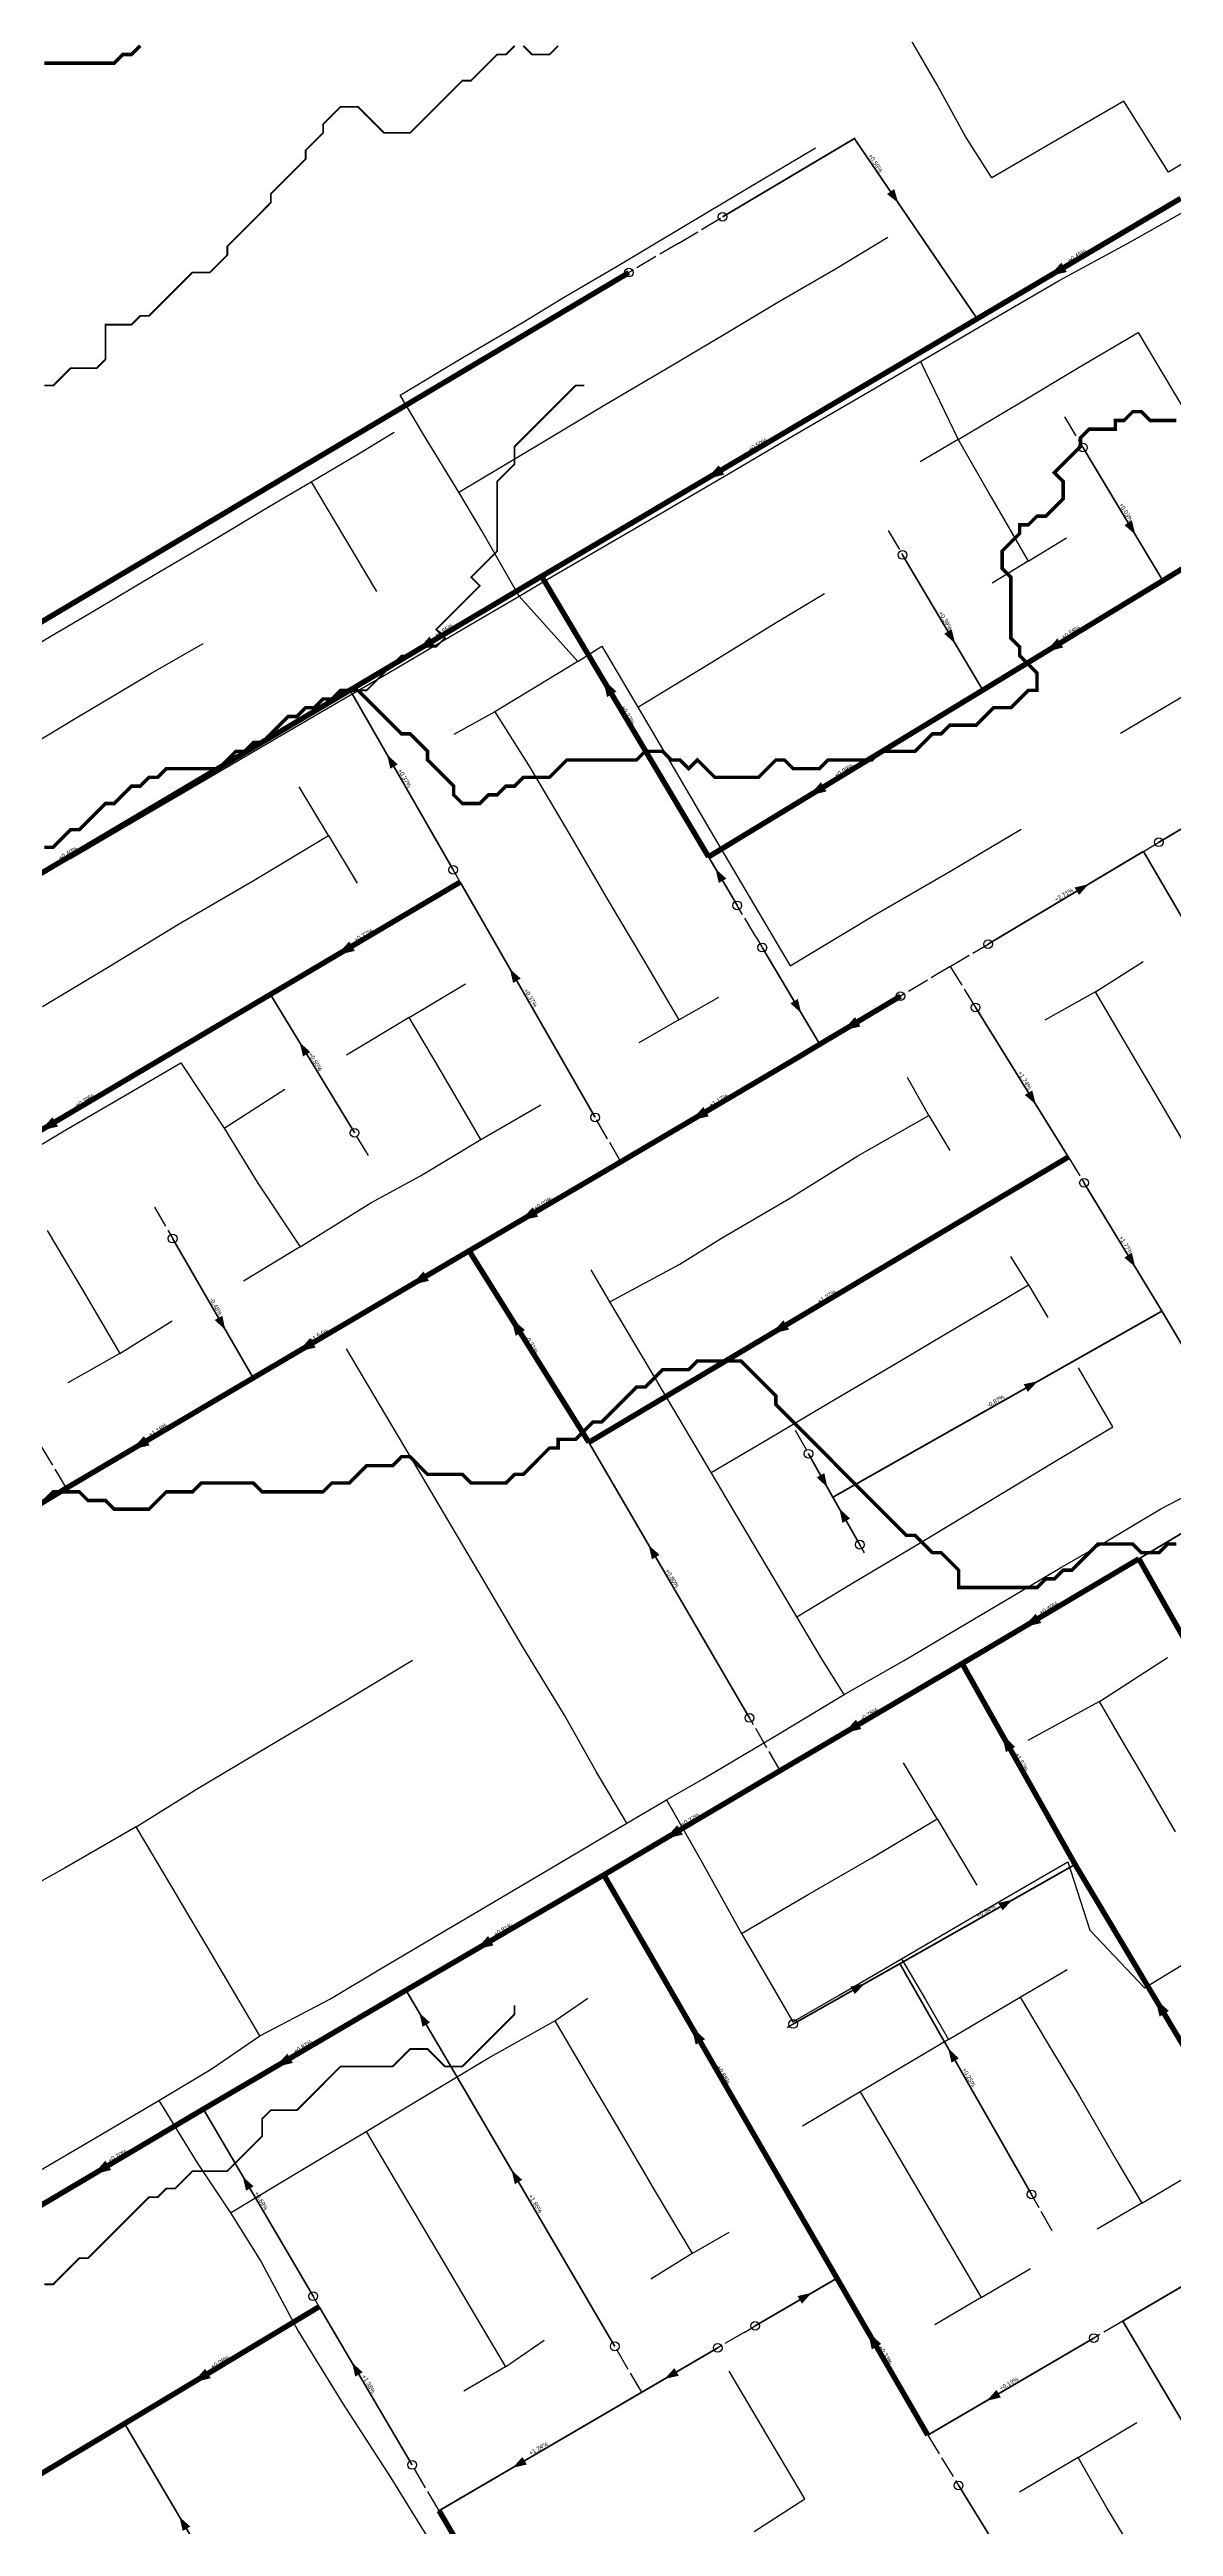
# Model space of a CAD drawing. Header units: metres. Extents: x 442821 to 452274, y 2561971 to 2571293.
# Drawn here: x 445542 to 446058, y 2566013 to 2567151 of the extents above; entities that cross this region are included whole.
import ezdxf
from ezdxf.enums import TextEntityAlignment as Align

# ---------------------------------------------------------------- set-up
doc = ezdxf.new("R2010")
doc.units = ezdxf.units.M
doc.header["$LTSCALE"] = 8
doc.linetypes.add('DASHDOT', pattern=[3.556, 2.54, -0.508, 0, -0.508])
doc.linetypes.add('DASHED', pattern=[1.524, 1.27, -0.254])
for name, color, linetype in [('A_ARROWS', 7, 'Continuous'), ('A_BRANCH', 7, 'Continuous'), ('A_BUILT_2006', 252, 'Continuous'), ('A_GRADIENT', 8, 'Continuous'), ('A_HEAD_GAP', 8, 'Continuous'), ('A_HEADS', 8, 'Continuous'), ('A_LATERAL', 7, 'Continuous'), ('A_STREAMS', 5, 'Continuous'), ('A_SUBMAIN', 7, 'Continuous')]:
    doc.layers.add(name, color=color, linetype=linetype)

msp = doc.modelspace()

# ---------------------------------------------------------------- linework, layer by layer
at = {"layer": 'A_ARROWS', "color": 1}
for points in [[(445931.6, 2567080.2), (445926.4, 2567084.3), (445929.7, 2567086.6)], [(446000.9, 2567046.6), (446006.5, 2567052.8), (446009, 2567048.5)], [(445843.4, 2566953.4), (445849.1, 2566959.7), (445851.6, 2566955.4)], [(446040.5, 2566927.8), (446035.5, 2566932.2), (446038.9, 2566934.3)], [(445710.6, 2566874.7), (445716.2, 2566881), (445718.8, 2566876.7)], [(445957.7, 2566877.8), (445952.7, 2566882.3), (445956.1, 2566884.4)], [(445999.2, 2566873.9), (446004.7, 2566880.2), (446007.3, 2566876)], [(445795.8, 2566861.4), (445802.1, 2566855.8), (445797.8, 2566853.2)], [(445696.7, 2566826.8), (445701.6, 2566822.3), (445698.2, 2566820.3)], [(445890.5, 2566807.8), (445896, 2566814.1), (445898.6, 2566809.9)], [(445847.6, 2566774.3), (445852.6, 2566769.8), (445849.1, 2566767.8)], [(446019.1, 2566767.3), (446014.6, 2566762.3), (446012.6, 2566765.7)], [(445673.7, 2566734.7), (445679.3, 2566740.9), (445681.9, 2566736.6)], [(445753.1, 2566728.4), (445758.1, 2566723.9), (445754.6, 2566721.9)], [(445887, 2566708), (445882, 2566712.5), (445885.4, 2566714.5)], [(445906.1, 2566700), (445911.7, 2566706.2), (445914.2, 2566701.9)], [(445656.5, 2566694.6), (445661.5, 2566690.1), (445658.1, 2566688.1)], [(445836.4, 2566658.7), (445842, 2566664.9), (445844.5, 2566660.6)], [(445994.8, 2566666), (445989.7, 2566670.4), (445993.1, 2566672.5)], [(445537.4, 2566654), (445543, 2566660.2), (445545.5, 2566655.9)], [(445757.9, 2566612.6), (445763.6, 2566618.8), (445766.1, 2566614.5)], [(446040.5, 2566591.3), (446035.4, 2566595.7), (446038.9, 2566597.8)], [(445707.8, 2566583.1), (445713.4, 2566589.3), (445715.9, 2566585)], [(445622.4, 2566562.5), (445617.5, 2566567), (445621, 2566569)], [(445753.7, 2566567.9), (445760.1, 2566562.4), (445755.8, 2566559.7)], [(445873.2, 2566560.7), (445878.8, 2566566.9), (445881.4, 2566562.6)], [(445655.7, 2566552.4), (445661.3, 2566558.7), (445663.9, 2566554.4)], [(445995.7, 2566538.9), (445991.1, 2566534), (445989.2, 2566537.5)], [(445579.4, 2566507.5), (445585, 2566513.7), (445587.6, 2566509.4)], [(445899, 2566490.1), (445894.1, 2566494.7), (445897.6, 2566496.7)], [(445904.5, 2566480.4), (445909.4, 2566475.8), (445905.9, 2566473.8)], [(445816.9, 2566463.6), (445821.9, 2566459.1), (445818.4, 2566457.1)], [(445989.1, 2566425.9), (445994.7, 2566432.1), (445997.3, 2566427.8)], [(445906.5, 2566377.2), (445912.1, 2566383.4), (445914.6, 2566379.1)], [(445979.2, 2566376.7), (445985.3, 2566370.9), (445981, 2566368.5)], [(445824.4, 2566328.7), (445830, 2566334.9), (445832.6, 2566330.6)], [(445984.1, 2566300.7), (445979.5, 2566295.8), (445977.5, 2566299.2)], [(445737.5, 2566277.8), (445743.1, 2566284), (445745.6, 2566279.7)], [(445916.2, 2566262.2), (445911.6, 2566257.3), (445909.6, 2566260.8)], [(446049.6, 2566255.2), (446055.9, 2566249.6), (446051.6, 2566247)], [(445711.5, 2566248.8), (445716.4, 2566244.3), (445713, 2566242.3)], [(445836.6, 2566242.3), (445842.8, 2566236.6), (445838.5, 2566234.1)], [(445954.5, 2566232.4), (445959.4, 2566227.8), (445956, 2566225.9)], [(445645.2, 2566223.8), (445650.9, 2566230), (445653.4, 2566225.7)], [(445561.7, 2566174.5), (445567.3, 2566180.8), (445569.9, 2566176.5)], [(445753.9, 2566176.5), (445758.8, 2566172), (445755.4, 2566170)], [(445630.4, 2566173.5), (445635.4, 2566169), (445631.9, 2566167)], [(445891.8, 2566120.1), (445887.3, 2566115.1), (445885.3, 2566118.6)], [(445917.6, 2566102.3), (445923.7, 2566096.6), (445919.4, 2566094.1)], [(445607.6, 2566078.9), (445613.1, 2566085.2), (445615.7, 2566080.9)], [(445680.6, 2566088.1), (445685.5, 2566083.6), (445682.1, 2566081.6)], [(445824.2, 2566080.5), (445828.7, 2566085.5), (445830.7, 2566082)], [(445972.2, 2566070.5), (445976.7, 2566075.5), (445978.7, 2566072)], [(445754.4, 2566039.7), (445758.9, 2566044.7), (445760.9, 2566041.2)], [(445601.3, 2566017.2), (445606.3, 2566012.7), (445602.8, 2566010.7)]]:
    msp.add_solid(points, dxfattribs=at)
at = {"layer": 'A_BRANCH', "color": 1, "const_width": 0.8}
for points in [[(445850.8, 2567073.8), (445911.4, 2567109.8), (445967.8, 2567027)], [(445857.6, 2566757.5), (445844.4, 2566779.8)], [(445972.8, 2566739.7), (446044.2, 2566782.3)], [(445967.1, 2566710.6), (446009.7, 2566641.9)], [(446016.9, 2566630), (446052.7, 2566571.1)], [(445863.2, 2566384.2), (445789.4, 2566510.8)], [(445801.3, 2566095.5), (445725.6, 2566224.8)], [(445662.8, 2566118.5), (445612.3, 2566204.5)], [(446102.7, 2566146.9), (446034.7, 2566107.1)], [(445865.8, 2566104.9), (445903.4, 2566126.8)], [(445708.2, 2566041), (445665.5, 2566113.7)], [(445959.3, 2566031.6), (446014.8, 2565941.5)]]:
    msp.add_lwpolyline(points, dxfattribs=at)
at = {"layer": 'A_BRANCH', "color": 1, "linetype": 'DASHED', "const_width": 0.8}
for points in [[(445727.1, 2566773.8), (445679.7, 2566856.4)], [(446051.3, 2566786.5), (446131.4, 2566834.1)], [(445792.3, 2566660.1), (445730.3, 2566768.2)], [(446021.4, 2566099.3), (445945.1, 2566054.7)]]:
    msp.add_lwpolyline(points, dxfattribs=at)
at = {"layer": 'A_BUILT_2006', "color": 252}
for points in [[(445949.5, 2567134.5), (445934.6, 2567160.1)], [(445962.5, 2567110.7), (445949.5, 2567134.5)], [(446035.2, 2567127), (446004.6, 2567109.2)], [(446055.7, 2567094.3), (446035.2, 2567127)], [(445974.5, 2567091.7), (445962.5, 2567110.7)], [(446004.6, 2567109.2), (445974.5, 2567091.7)], [(446090.5, 2567115.2), (446055.7, 2567094.3)], [(445862.2, 2567086.9), (445893.5, 2567105.5)], [(445833.6, 2567069.8), (445862.2, 2567086.9)], [(446036.6, 2567061.5), (446069.5, 2567079.9)], [(445802.4, 2567051.2), (445833.6, 2567069.8)], [(445902.7, 2567049.9), (445926.7, 2567064.5)], [(445777.7, 2567036.8), (445802.4, 2567051.2)], [(446005.5, 2567044.6), (446036.6, 2567061.5)], [(445875.4, 2567034.1), (445902.7, 2567049.9)], [(445971.1, 2567024.5), (446005.5, 2567044.6)], [(445759.2, 2567025.5), (445777.7, 2567036.8)], [(445851.7, 2567019.9), (445875.4, 2567034.1)], [(445732.3, 2567009.6), (445759.2, 2567025.5)], [(445830.6, 2567007.3), (445851.7, 2567019.9)], [(445941.7, 2567007.3), (445971.1, 2567024.5)], [(446014.7, 2567004.7), (446041.8, 2567020.7)], [(446041.8, 2567020.7), (446057.6, 2566994.2)], [(445702.7, 2566991.9), (445732.3, 2567009.6)], [(445796, 2566987), (445830.6, 2567007.3)], [(445909.3, 2566988.4), (445941.7, 2567007.3)], [(445941.7, 2567007.3), (445959.1, 2566971.6)], [(445986.6, 2566988), (446014.7, 2567004.7)], [(446057.6, 2566994.2), (446074.8, 2566965.2)], [(445713.5, 2566973.8), (445702.7, 2566991.9)], [(445767.6, 2566970), (445796, 2566987)], [(445883.5, 2566973.3), (445909.3, 2566988.4)], [(445959.1, 2566971.6), (445986.6, 2566988)], [(445683.5, 2566965), (445699.9, 2566974.9)], [(445729.7, 2566947.4), (445713.5, 2566973.8)], [(445851, 2566954.3), (445883.5, 2566973.3)], [(445959.1, 2566971.6), (445941.6, 2566961.3)], [(445959.1, 2566971.6), (445974.3, 2566945.1)], [(445661.9, 2566952.1), (445683.5, 2566965)], [(445729.7, 2566947.4), (445767.6, 2566970)], [(445642.6, 2566940.7), (445661.9, 2566952.1)], [(445661.9, 2566952.1), (445676.7, 2566927.2)], [(445820, 2566936.1), (445851, 2566954.3)], [(445615.2, 2566924.4), (445642.6, 2566940.7)], [(445740.3, 2566929.6), (445729.7, 2566947.4)], [(445974.3, 2566945.1), (445991.2, 2566915.6)], [(445676.7, 2566927.2), (445691.8, 2566901.7)], [(445757.4, 2566899.6), (445740.3, 2566929.6)], [(445788.7, 2566917.9), (445820, 2566936.1)], [(445991.2, 2566915.6), (446008.8, 2566926.3)], [(445589.2, 2566909), (445615.2, 2566924.4)], [(445772.5, 2566908.6), (445788.7, 2566917.9)], [(445991.2, 2566915.6), (445974.7, 2566905.6)], [(445563, 2566893.4), (445589.2, 2566909)], [(445757.4, 2566899.6), (445772.5, 2566908.6)], [(445533.7, 2566876.2), (445563, 2566893.4)], [(445731.6, 2566884.5), (445757.4, 2566899.6)], [(445757.4, 2566899.6), (445784.3, 2566869.6)], [(445875.4, 2566887.4), (445897.6, 2566900.8)], [(445700.2, 2566866.1), (445731.6, 2566884.5)], [(445844.7, 2566868.5), (445875.4, 2566887.4)], [(445588.2, 2566864), (445612.2, 2566877.8)], [(445784.3, 2566869.6), (445746.2, 2566846.4)], [(445784.3, 2566869.6), (445795.3, 2566876.6)], [(445795.3, 2566876.6), (445811.9, 2566848.5)], [(445553.4, 2566843.4), (445588.2, 2566864)], [(445669.6, 2566848.2), (445700.2, 2566866.1)], [(445811.9, 2566848.5), (445844.7, 2566868.5)], [(446080.6, 2566864.2), (446056.9, 2566850.2)], [(445639.8, 2566830.8), (445669.6, 2566848.2)], [(445746.2, 2566846.4), (445727.4, 2566836)], [(445746.2, 2566846.4), (445762.4, 2566820.7)], [(445811.9, 2566848.5), (445829.7, 2566818.4)], [(446056.9, 2566850.2), (446033.7, 2566836.5)], [(445522.7, 2566824.9), (445553.4, 2566843.4)], [(445613.1, 2566815.2), (445639.8, 2566830.8)], [(445583.7, 2566798), (445613.1, 2566815.2)], [(445669.8, 2566789.6), (445656.3, 2566811.9)], [(445762.4, 2566820.7), (445780.6, 2566789.9)], [(445829.7, 2566818.4), (445847.2, 2566788.6)], [(445551.5, 2566779.2), (445583.7, 2566798)], [(445635.6, 2566769.1), (445669.8, 2566789.6)], [(445669.8, 2566789.6), (445683, 2566767.7)], [(445780.6, 2566789.9), (445798.5, 2566759.5)], [(445955.2, 2566773.1), (445988.1, 2566792.5)], [(445516.8, 2566759.7), (445551.5, 2566779.2)], [(445847.2, 2566788.6), (445867.5, 2566754.1)], [(445600.9, 2566748.8), (445635.6, 2566769.1)], [(445920.8, 2566753.1), (445955.2, 2566773.1)], [(445798.5, 2566759.5), (445814, 2566733.3)], [(445569, 2566729.4), (445600.9, 2566748.8)], [(445867.5, 2566754.1), (445881.9, 2566729.8)], [(445881.9, 2566729.8), (445920.8, 2566753.1)], [(445814, 2566733.3), (445830.7, 2566704.9)], [(445538.4, 2566711.1), (445569, 2566729.4)], [(445706.9, 2566706), (445732.8, 2566721.5)], [(446022.1, 2566717.8), (446044.1, 2566731.7)], [(445830.7, 2566704.9), (445849.1, 2566715.4)], [(446022.1, 2566717.8), (445998.9, 2566704.7)], [(446035.2, 2566695.6), (446022.1, 2566717.8)], [(445706.9, 2566706), (445678, 2566688.7)], [(445720, 2566683.8), (445706.9, 2566706)], [(445830.7, 2566704.9), (445812.3, 2566694.3)], [(446048.6, 2566672.7), (446035.2, 2566695.6)], [(445575.8, 2566669.9), (445602, 2566685.2)], [(445602, 2566685.2), (445621.9, 2566655.2)], [(445739.8, 2566649.9), (445720, 2566683.8)], [(445945.6, 2566660.9), (445935.8, 2566678.4)], [(445549.1, 2566654.4), (445575.8, 2566669.9)], [(445621.9, 2566655.2), (445649.7, 2566673.1)], [(445739.8, 2566649.9), (445767.3, 2566665.9)], [(446068.9, 2566638.3), (446048.6, 2566672.7)], [(445525.8, 2566640.4), (445549.1, 2566654.4)], [(445621.9, 2566655.2), (445637.3, 2566629.9)], [(445913, 2566642.4), (445945.6, 2566660.9)], [(445945.6, 2566660.9), (445955.3, 2566644.9)], [(445712.1, 2566633.3), (445739.8, 2566649.9)], [(445882.1, 2566623.1), (445913, 2566642.4)], [(445637.3, 2566629.9), (445656.7, 2566600.7)], [(445689.2, 2566620.9), (445712.1, 2566633.3)], [(445656.7, 2566600.7), (445689.2, 2566620.9)], [(445850.3, 2566604.6), (445882.1, 2566623.1)], [(445540.6, 2566608.2), (445556.7, 2566580.9)], [(445656.7, 2566600.7), (445630.7, 2566584.9)], [(445831.2, 2566592.7), (445850.3, 2566604.6)], [(445991.4, 2566583.1), (445983.3, 2566596.2)], [(445799.1, 2566575.3), (445790.4, 2566590)], [(445799.1, 2566575.3), (445831.2, 2566592.7)], [(445556.7, 2566580.9), (445573.9, 2566551.7)], [(445816.8, 2566545.5), (445799.1, 2566575.3)], [(445952.4, 2566560.1), (445976.2, 2566574.2)], [(445976.2, 2566574.2), (445991.4, 2566583.1)], [(445991.4, 2566583.1), (446000.3, 2566568.1)], [(445573.9, 2566551.7), (445597.9, 2566566.6)], [(445573.9, 2566551.7), (445550, 2566538.2)], [(445695.7, 2566524.1), (445678.1, 2566553.8)], [(445928.1, 2566545.7), (445952.4, 2566560.1)], [(445830.9, 2566521.7), (445816.8, 2566545.5)], [(445900.3, 2566529.3), (445928.1, 2566545.7)], [(446030.2, 2566518), (446014.4, 2566545.1)], [(445871.9, 2566512.5), (445900.3, 2566529.3)], [(445711.1, 2566498.1), (445695.7, 2566524.1)], [(445845.6, 2566496.9), (445830.9, 2566521.7)], [(446002.8, 2566501.5), (446030.2, 2566518)], [(445845.6, 2566496.9), (445871.9, 2566512.5)], [(445726.6, 2566471.8), (445711.1, 2566498.1)], [(445864.8, 2566464.6), (445845.6, 2566496.9)], [(445971, 2566482.4), (446002.8, 2566501.5)], [(445937.8, 2566462.4), (445971, 2566482.4)], [(446052.2, 2566480.3), (446074.8, 2566492.1)], [(445738.8, 2566451.2), (445726.6, 2566471.8)], [(446026.3, 2566464.8), (446052.2, 2566480.3)], [(445884.9, 2566430.7), (445864.8, 2566464.6)], [(445910.2, 2566445.9), (445937.8, 2566462.4)], [(446005.8, 2566453), (446026.3, 2566464.8)], [(445758.8, 2566417.3), (445738.8, 2566451.2)], [(445984.3, 2566440.3), (446005.8, 2566453)], [(445884.9, 2566430.7), (445910.2, 2566445.9)], [(445959.2, 2566425.4), (445984.3, 2566440.3)], [(445896.2, 2566411.8), (445884.9, 2566430.7)], [(445933.9, 2566410.5), (445959.2, 2566425.4)], [(445778.2, 2566385.4), (445758.8, 2566417.3)], [(445675.2, 2566390.7), (445708.4, 2566410.7)], [(445906.7, 2566394.9), (445896.2, 2566411.8)], [(445906.7, 2566394.9), (445933.9, 2566410.5)], [(446024, 2566391.8), (446055.3, 2566412)], [(445642, 2566371.1), (445675.2, 2566390.7)], [(445875.4, 2566376.1), (445906.7, 2566394.9)], [(446024, 2566391.8), (445991.1, 2566373.8)], [(446035.1, 2566372.7), (446024, 2566391.8)], [(445792.8, 2566359.6), (445778.2, 2566385.4)], [(445609.1, 2566351.5), (445642, 2566371.1)], [(445842, 2566356.3), (445875.4, 2566376.1)], [(446044.8, 2566356.2), (446035.1, 2566372.7)], [(445806.9, 2566335.8), (445792.8, 2566359.6)], [(445949.4, 2566337.8), (445934, 2566363.5)], [(445581.4, 2566334.2), (445609.1, 2566351.5)], [(445806.9, 2566335.8), (445825.1, 2566346.6)], [(445825.1, 2566346.6), (445842, 2566356.3)], [(445825.1, 2566346.6), (445840.8, 2566318.9)], [(446059, 2566331.9), (446044.8, 2566356.2)], [(445581.4, 2566334.2), (445548.8, 2566315.4)], [(445597.8, 2566306.6), (445581.4, 2566334.2)], [(445775.6, 2566317.3), (445806.9, 2566335.8)], [(445919.4, 2566320), (445949.4, 2566337.8)], [(445949.4, 2566337.8), (445967.6, 2566307.3)], [(445548.8, 2566315.4), (445515.7, 2566296.9)], [(445745.3, 2566299.4), (445775.6, 2566317.3)], [(445840.8, 2566318.9), (445859.5, 2566285.1)], [(445890.2, 2566303.1), (445919.4, 2566320)], [(445984.3, 2566303.5), (446009.5, 2566318.1)], [(446009.5, 2566318.1), (446019.5, 2566286.7)], [(445618, 2566272.5), (445597.8, 2566306.6)], [(445859.5, 2566285.1), (445890.2, 2566303.1)], [(445962.3, 2566290.7), (445984.3, 2566303.5)], [(445718.1, 2566283.3), (445745.3, 2566299.4)], [(445933, 2566273.6), (445962.3, 2566290.7)], [(445694.4, 2566269.4), (445718.1, 2566283.3)], [(445859.5, 2566285.1), (445870.8, 2566265.7)], [(446019.5, 2566286.7), (446044.7, 2566260.2)], [(445638.3, 2566238.1), (445618, 2566272.5)], [(445670.4, 2566255), (445694.4, 2566269.4)], [(445870.8, 2566265.7), (445883.1, 2566244.6)], [(445904.4, 2566256.8), (445933, 2566273.6)], [(445933, 2566273.6), (445944, 2566254.8)], [(445987.6, 2566255.9), (446009.1, 2566268.7)], [(446044.7, 2566260.2), (446061.5, 2566270.4)], [(445638.3, 2566238.1), (445670.4, 2566255)], [(445773.7, 2566245), (445789, 2566255.4)], [(445883.1, 2566244.6), (445904.4, 2566256.8)], [(445944, 2566254.8), (445954.7, 2566236.4)], [(445954.7, 2566236.4), (445987.6, 2566255.9)], [(445987.6, 2566255.9), (445999.9, 2566235.1)], [(445743.2, 2566227.9), (445773.7, 2566245)], [(445773.7, 2566245), (445788.4, 2566220.2)], [(445615.9, 2566222.8), (445638.3, 2566238.1)], [(445954.7, 2566236.4), (445933.2, 2566223.7)], [(445999.9, 2566235.1), (446014.8, 2566210.5)], [(445591.8, 2566208.5), (445615.9, 2566222.8)], [(445713.3, 2566210), (445743.2, 2566227.9)], [(445788.4, 2566220.2), (445803.9, 2566193.9)], [(445933.2, 2566223.7), (445914, 2566212.5)], [(445565.4, 2566192.9), (445591.8, 2566208.5)], [(445591.8, 2566208.5), (445609.5, 2566179.8)], [(445687.1, 2566194.2), (445713.3, 2566210)], [(445914, 2566212.5), (445887.5, 2566196.7)], [(445914, 2566212.5), (445926.4, 2566191.5)], [(446014.8, 2566210.5), (446032.1, 2566180.4)], [(445532, 2566173.2), (445565.4, 2566192.9)], [(445672.7, 2566185.6), (445687.1, 2566194.2)], [(445687.1, 2566194.2), (445702.9, 2566167.6)], [(445803.9, 2566193.9), (445819.9, 2566166.7)], [(445926.4, 2566191.5), (445940.4, 2566167.7)], [(445609.5, 2566179.8), (445624.7, 2566156.8)], [(445646.3, 2566169.9), (445672.7, 2566185.6)], [(446032.1, 2566180.4), (446043.4, 2566161.3)], [(446043.4, 2566161.3), (446073, 2566178.8)], [(445624.7, 2566156.8), (445646.3, 2566169.9)], [(445702.9, 2566167.6), (445720.3, 2566138.2)], [(445819.9, 2566166.7), (445836.8, 2566138.1)], [(445940.4, 2566167.7), (445958.5, 2566136.9)], [(445624.7, 2566156.8), (445638.8, 2566134.3)], [(446043.4, 2566161.3), (446023, 2566149.4)], [(445836.8, 2566138.1), (445853.9, 2566147.9)], [(445638.8, 2566134.3), (445655.9, 2566102.4)], [(445720.3, 2566138.2), (445736.4, 2566110.9)], [(445836.8, 2566138.1), (445817.9, 2566126.3)], [(445958.5, 2566136.9), (445969.6, 2566117.9)], [(445969.6, 2566117.9), (445992.3, 2566131.3)], [(445969.6, 2566117.9), (445948.3, 2566105.4)], [(445736.4, 2566110.9), (445751.1, 2566086.1)], [(445655.9, 2566102.4), (445676.6, 2566069)], [(445751.1, 2566086.1), (445768.9, 2566098.4)], [(445751.1, 2566086.1), (445731.9, 2566074.9)], [(445871.2, 2566054.8), (445853.8, 2566084.1)], [(445676.6, 2566069), (445698.4, 2566035.1)], [(445888.6, 2566025.5), (445871.2, 2566054.8)], [(446014.2, 2566044.5), (446041.1, 2566060.5)], [(446014.2, 2566044.5), (445987.3, 2566028.5)], [(446027.4, 2566021.3), (446014.2, 2566044.5)], [(445698.4, 2566035.1), (445716.9, 2566005)], [(445865.4, 2566010.4), (445888.6, 2566025.5)], [(446046.9, 2565989.3), (446027.4, 2566021.3)]]:
    msp.add_lwpolyline(points, dxfattribs=at)
at = {"layer": 'A_HEAD_GAP', "color": 8, "linetype": 'DASHED'}
for points in [[(445830.7, 2567061.8), (445850.8, 2567073.8)], [(445830.7, 2567061.8), (445807.8, 2567048.2)], [(446008, 2566982), (446016.4, 2566967.9)], [(445926.9, 2566929.7), (445933.5, 2566918.5)], [(446044.2, 2566782.3), (446051.3, 2566786.5)], [(445730.3, 2566768.2), (445727.1, 2566773.8)], [(445866.3, 2566742.9), (445857.6, 2566757.5)], [(445866.3, 2566742.9), (445869.1, 2566738.1)], [(445955.4, 2566729.4), (445972.8, 2566739.7)], [(445955.4, 2566729.4), (445932.6, 2566715.8)], [(445955.4, 2566729.4), (445967.1, 2566710.6)], [(445688.1, 2566642.6), (445681.8, 2566653)], [(445804.1, 2566639.7), (445792.3, 2566660.1)], [(446009.7, 2566641.9), (446016.9, 2566630)], [(445589.8, 2566618.9), (445598.2, 2566604.4)], [(445884.2, 2566516.4), (445890.3, 2566505.6)], [(445549.4, 2566489.8), (445537.4, 2566509.8)], [(445916, 2566460.1), (445913.9, 2566463.8)], [(445877.3, 2566360), (445863.2, 2566384.2)], [(445880.5, 2566242), (445883.3, 2566243.6)], [(446002.3, 2566148.6), (445992.8, 2566165.3)], [(445665.5, 2566113.7), (445662.8, 2566118.5)], [(446034.7, 2566107.1), (446021.4, 2566099.3)], [(445813.7, 2566074.4), (445801.3, 2566095.5)], [(445860.7, 2566101.9), (445848.6, 2566094.8)], [(445860.7, 2566101.9), (445865.8, 2566104.9)], [(445945.1, 2566054.7), (445959.3, 2566031.6)], [(445720.6, 2566020), (445708.2, 2566041)]]:
    msp.add_lwpolyline(points, dxfattribs=at)
at = {"layer": 'A_HEADS', "color": 1}
for centre in [(445850.8, 2567073.8), (445807.8, 2567048.2), (446016.4, 2566967.9), (445933.5, 2566918.5), (446051.3, 2566786.5), (445727.1, 2566773.8), (445857.6, 2566757.5), (445869.1, 2566738.1), (445972.8, 2566739.7), (445932.6, 2566715.8), (445967.1, 2566710.6), (445681.8, 2566653), (445792.3, 2566660.1), (446016.9, 2566630), (445598.2, 2566604.4), (445890.3, 2566505.6), (445913.9, 2566463.8), (445863.2, 2566384.2), (445883.3, 2566243.6), (445992.8, 2566165.3), (445662.8, 2566118.5), (445865.8, 2566104.9), (445801.3, 2566095.5), (445848.6, 2566094.8), (446021.4, 2566099.3), (445708.2, 2566041), (445959.3, 2566031.6)]:
    msp.add_circle(centre, 2, dxfattribs=at)
at = {"layer": 'A_LATERAL', "color": 1, "linetype": 'DASHED', "const_width": 0.8}
for points in [[(446016.4, 2566967.9), (446053.1, 2566906.7)], [(445933.5, 2566918.5), (445970.4, 2566856.4)], [(445890.3, 2566505.6), (445901.5, 2566485.6)], [(446099.9, 2566491.7), (446042.1, 2566457.3)], [(445992.8, 2566165.3), (445932.3, 2566271.3)]]:
    msp.add_lwpolyline(points, dxfattribs=at)
at = {"layer": 'A_LATERAL', "color": 1, "linetype": 'DASHDOT', "const_width": 0.8}
for points in [[(446044.2, 2566782.3), (446107, 2566674.9)], [(445598.2, 2566604.4), (445635.2, 2566540.4)], [(445901.5, 2566485.6), (446052.7, 2566571.1)], [(445883.3, 2566243.6), (445932.3, 2566271.3)], [(445725.6, 2566224.8), (445705.4, 2566259.1)], [(445644.2, 2565944.4), (445576.1, 2566060)]]:
    msp.add_lwpolyline(points, dxfattribs=at)
at = {"layer": 'A_LATERAL', "color": 1, "const_width": 0.8}
for points in [[(445869.1, 2566738.1), (445895.5, 2566693.7)], [(445681.8, 2566653), (445643.1, 2566716.6)], [(446052.7, 2566571.1), (446099.9, 2566491.7)], [(445913.9, 2566463.8), (445901.5, 2566485.6)], [(445932.3, 2566271.3), (446012.8, 2566316.9)], [(446034.7, 2566107.1), (446133, 2565941.4)], [(445848.6, 2566094.8), (445813.7, 2566074.4)], [(445813.7, 2566074.4), (445720.6, 2566020)]]:
    msp.add_lwpolyline(points, dxfattribs=at)
at = {"layer": 'A_STREAMS', "color": 5}
for points, const_width in [([(445583.3, 2567152.4), (445579.3, 2567148.4), (445575.3, 2567148.4), (445571.3, 2567144.4), (445567.3, 2567144.4), (445563.3, 2567144.4), (445559.3, 2567144.4), (445555.3, 2567144.4), (445551.3, 2567144.4), (445547.3, 2567144.4), (445543.3, 2567144.4), (445539.3, 2567144.4)], 1.6), ([(445755.3, 2567152.4), (445751.3, 2567148.4), (445747.3, 2567148.4), (445743.3, 2567144.4), (445739.3, 2567140.4), (445735.3, 2567136.4), (445731.3, 2567136.4), (445727.3, 2567132.4), (445723.3, 2567128.4), (445719.3, 2567124.4), (445715.3, 2567120.4), (445711.3, 2567116.4), (445707.3, 2567112.4), (445703.3, 2567112.4), (445699.3, 2567112.4), (445695.3, 2567112.4), (445691.3, 2567116.4), (445687.3, 2567120.4), (445683.3, 2567124.4), (445679.3, 2567124.4), (445675.3, 2567124.4), (445671.3, 2567120.4), (445667.3, 2567116.4), (445667.3, 2567112.4), (445663.3, 2567108.4), (445659.3, 2567104.4), (445659.3, 2567100.4), (445655.3, 2567096.4), (445651.3, 2567092.4), (445647.3, 2567088.4), (445643.3, 2567084.4), (445643.3, 2567080.4), (445639.3, 2567076.3), (445635.3, 2567072.3), (445631.3, 2567068.3), (445627.3, 2567064.3), (445623.3, 2567060.3), (445623.3, 2567056.3), (445619.3, 2567052.3), (445615.3, 2567048.3), (445611.3, 2567048.3), (445607.3, 2567048.3), (445603.3, 2567044.3), (445599.3, 2567040.3), (445595.3, 2567036.3), (445591.3, 2567032.3), (445587.3, 2567028.3), (445583.3, 2567028.3), (445579.3, 2567024.3), (445575.3, 2567024.3), (445571.3, 2567024.3), (445567.3, 2567024.3), (445567.3, 2567020.3), (445567.3, 2567016.3), (445567.3, 2567012.3), (445567.3, 2567008.3), (445563.3, 2567004.3), (445559.3, 2567004.3), (445555.3, 2567004.3), (445551.3, 2567004.3), (445547.3, 2567000.3), (445543.3, 2566996.3), (445539.3, 2566996.3)], 0.8), ([(445775.3, 2567152.4), (445771.3, 2567148.4), (445767.3, 2567148.4), (445763.3, 2567148.4), (445759.3, 2567152.4)], 0.8), ([(445787.3, 2566996.3), (445783.3, 2566996.3), (445779.3, 2566992.3), (445775.3, 2566988.3), (445771.3, 2566984.3), (445767.3, 2566980.3), (445763.3, 2566976.3), (445759.3, 2566972.3), (445755.3, 2566968.3), (445755.3, 2566964.3), (445755.3, 2566960.3), (445751.3, 2566956.3), (445747.3, 2566952.3), (445747.3, 2566948.3), (445747.3, 2566944.3), (445747.3, 2566940.3), (445747.3, 2566936.3), (445747.3, 2566932.3), (445747.3, 2566928.3), (445747.3, 2566924.3), (445747.3, 2566920.3), (445743.3, 2566916.3), (445739.3, 2566912.3), (445735.3, 2566908.3), (445739.3, 2566904.3), (445735.3, 2566900.3), (445731.3, 2566896.3), (445727.3, 2566892.3), (445723.3, 2566888.3), (445719.3, 2566884.3), (445723.3, 2566880.3), (445719.3, 2566876.3), (445715.3, 2566876.3), (445711.3, 2566876.3), (445707.3, 2566872.3), (445703.3, 2566872.3), (445699.3, 2566868.3), (445695.3, 2566864.3), (445691.3, 2566860.3), (445687.3, 2566856.3), (445683.3, 2566856.3)], 0.8), ([(446059.3, 2566980.3), (446055.3, 2566980.3), (446051.3, 2566980.3), (446047.3, 2566980.3), (446043.3, 2566984.3), (446039.3, 2566984.3), (446035.3, 2566980.3), (446031.3, 2566980.3), (446031.3, 2566976.3), (446027.3, 2566976.3), (446023.3, 2566976.3), (446019.3, 2566976.3), (446015.3, 2566972.3), (446015.3, 2566968.3), (446011.3, 2566964.3), (446007.3, 2566960.3), (446003.3, 2566956.3), (446007.3, 2566952.3), (446007.3, 2566948.3), (446007.3, 2566944.3), (446003.3, 2566940.3), (445999.3, 2566936.3), (445995.3, 2566936.3), (445991.3, 2566932.3), (445987.3, 2566932.3), (445987.3, 2566928.3), (445983.3, 2566924.3), (445979.3, 2566920.3), (445979.3, 2566916.3), (445979.3, 2566912.3), (445983.3, 2566908.3), (445983.3, 2566904.3), (445983.3, 2566900.3), (445983.3, 2566896.3), (445983.3, 2566892.3), (445983.3, 2566888.3), (445983.3, 2566884.3), (445983.3, 2566880.3), (445987.3, 2566876.3), (445987.3, 2566872.3), (445991.3, 2566868.3), (445995.3, 2566864.3), (445995.3, 2566860.3), (445995.3, 2566856.3), (445991.3, 2566856.3), (445987.3, 2566852.3), (445983.3, 2566848.3), (445979.3, 2566848.3), (445975.3, 2566848.3), (445971.3, 2566844.3), (445967.3, 2566840.3), (445963.3, 2566840.3), (445959.3, 2566840.3), (445955.3, 2566840.3), (445951.3, 2566836.3), (445947.3, 2566836.3), (445943.3, 2566832.3), (445939.3, 2566828.3), (445935.3, 2566828.3), (445931.3, 2566828.3), (445927.3, 2566828.3), (445923.3, 2566828.3), (445919.3, 2566824.3), (445915.3, 2566824.3), (445911.3, 2566824.3), (445907.3, 2566824.3), (445903.3, 2566824.3), (445899.3, 2566824.3), (445895.3, 2566820.3), (445891.3, 2566820.3), (445887.3, 2566820.3), (445883.3, 2566820.3), (445879.3, 2566824.3), (445875.3, 2566824.3), (445871.3, 2566820.3), (445867.3, 2566816.3), (445863.3, 2566816.3), (445859.3, 2566816.3), (445855.3, 2566816.3), (445851.3, 2566816.3), (445847.3, 2566816.3), (445843.3, 2566820.3), (445839.3, 2566824.3), (445835.3, 2566820.3), (445831.3, 2566824.3), (445827.3, 2566824.3), (445823.3, 2566828.3), (445819.3, 2566828.3), (445815.3, 2566828.3), (445811.3, 2566824.3), (445807.3, 2566824.3), (445803.3, 2566824.3), (445799.3, 2566824.3), (445795.3, 2566824.3), (445791.3, 2566824.3), (445787.3, 2566824.3), (445783.3, 2566824.3), (445779.3, 2566824.3), (445775.3, 2566820.3), (445771.3, 2566816.3), (445767.3, 2566816.3), (445763.3, 2566816.3), (445759.3, 2566816.3), (445755.3, 2566812.3), (445751.3, 2566812.3), (445747.3, 2566808.3), (445743.3, 2566808.3), (445739.3, 2566804.3), (445735.3, 2566804.3), (445731.3, 2566804.3), (445727.3, 2566808.3), (445727.3, 2566812.3), (445723.3, 2566816.3), (445719.3, 2566820.3), (445715.3, 2566824.3), (445715.3, 2566828.3), (445711.3, 2566832.3), (445707.3, 2566836.3), (445703.3, 2566836.3), (445699.3, 2566840.3), (445695.3, 2566844.3), (445691.3, 2566848.3), (445687.3, 2566852.3), (445683.3, 2566856.3)], 1.6), ([(445683.3, 2566856.3), (445679.3, 2566856.3), (445675.3, 2566856.3), (445671.3, 2566852.3), (445667.3, 2566852.3), (445663.3, 2566848.3), (445659.3, 2566848.3), (445655.3, 2566844.3), (445651.3, 2566844.3), (445647.3, 2566840.3), (445643.3, 2566836.3), (445639.3, 2566832.3), (445635.3, 2566832.3), (445631.3, 2566828.3), (445627.3, 2566828.3), (445623.3, 2566824.3), (445619.3, 2566820.3), (445615.3, 2566820.3), (445611.3, 2566820.3), (445607.3, 2566820.3), (445603.3, 2566820.3), (445599.3, 2566820.3), (445595.3, 2566820.3), (445591.3, 2566816.3), (445587.3, 2566816.3), (445583.3, 2566812.3), (445579.3, 2566812.3), (445575.3, 2566808.3), (445571.3, 2566804.3), (445567.3, 2566804.3), (445563.3, 2566800.3), (445559.3, 2566796.3), (445555.3, 2566792.3), (445551.3, 2566792.3), (445547.3, 2566788.2), (445543.3, 2566784.2), (445539.3, 2566784.2)], 1.6), ([(446059.3, 2566464.1), (446055.3, 2566464.1), (446051.3, 2566460.1), (446047.3, 2566460.1), (446043.3, 2566460.1), (446039.3, 2566464.1), (446035.3, 2566464.1), (446031.3, 2566464.1), (446027.3, 2566464.1), (446023.3, 2566464.1), (446019.3, 2566460.1), (446015.3, 2566456.1), (446011.3, 2566452.1), (446007.3, 2566452.1), (446003.3, 2566448.1), (445999.3, 2566448.1), (445995.3, 2566444.1), (445991.3, 2566444.1), (445987.3, 2566444.1), (445983.3, 2566444.1), (445979.3, 2566444.1), (445975.3, 2566444.1), (445971.3, 2566444.1), (445967.3, 2566444.1), (445963.3, 2566444.1), (445959.3, 2566444.1), (445959.3, 2566448.1), (445959.3, 2566452.1), (445955.3, 2566456.1), (445951.3, 2566460.1), (445947.3, 2566460.1), (445943.3, 2566464.1), (445939.3, 2566468.1), (445935.3, 2566468.1), (445931.3, 2566472.1), (445927.3, 2566476.1), (445923.3, 2566480.1), (445919.3, 2566484.1), (445915.3, 2566488.1), (445911.3, 2566492.1), (445907.3, 2566496.1), (445903.3, 2566500.1), (445899.3, 2566504.2), (445895.3, 2566508.2), (445891.3, 2566512.2), (445887.3, 2566516.2), (445883.3, 2566520.2), (445879.3, 2566524.2), (445875.3, 2566528.2), (445875.3, 2566532.2), (445871.3, 2566536.2), (445867.3, 2566540.2), (445863.3, 2566544.2), (445859.3, 2566548.2), (445855.3, 2566548.2), (445851.3, 2566548.2), (445847.3, 2566548.2), (445843.3, 2566548.2), (445839.3, 2566548.2), (445835.3, 2566544.2), (445831.3, 2566544.2), (445827.3, 2566544.2), (445823.3, 2566544.2), (445819.3, 2566540.2), (445815.3, 2566536.2), (445811.3, 2566536.2), (445807.3, 2566532.2), (445803.3, 2566528.2), (445799.3, 2566524.2), (445795.3, 2566520.2), (445791.3, 2566520.2), (445787.3, 2566516.2), (445783.3, 2566512.2), (445779.3, 2566512.2), (445775.3, 2566512.2), (445775.3, 2566508.2), (445771.3, 2566508.2), (445767.3, 2566504.2), (445763.3, 2566500.1), (445759.3, 2566496.1), (445755.3, 2566496.1), (445751.3, 2566492.1), (445747.3, 2566492.1), (445743.3, 2566492.1), (445739.3, 2566492.1), (445735.3, 2566492.1), (445731.3, 2566496.1), (445727.3, 2566496.1), (445723.3, 2566496.1), (445719.3, 2566496.1), (445715.3, 2566496.1), (445711.3, 2566500.1), (445707.3, 2566504.2), (445703.3, 2566504.2), (445699.3, 2566500.1), (445695.3, 2566500.1), (445691.3, 2566500.1), (445687.3, 2566500.1), (445683.3, 2566496.1), (445679.3, 2566492.1), (445675.3, 2566492.1), (445671.3, 2566492.1), (445667.3, 2566488.1), (445663.3, 2566488.1), (445659.3, 2566488.1), (445655.3, 2566488.1), (445651.3, 2566488.1), (445647.3, 2566488.1), (445643.3, 2566488.1), (445639.3, 2566488.1), (445635.3, 2566492.1), (445631.3, 2566492.1), (445627.3, 2566492.1), (445623.3, 2566492.1), (445619.3, 2566492.1), (445615.3, 2566492.1), (445611.3, 2566492.1), (445607.3, 2566488.1), (445603.3, 2566488.1), (445599.3, 2566488.1), (445595.3, 2566488.1), (445591.3, 2566484.1), (445587.3, 2566480.1), (445583.3, 2566480.1), (445579.3, 2566480.1), (445575.3, 2566480.1), (445571.3, 2566480.1), (445567.3, 2566484.1), (445563.3, 2566484.1), (445559.3, 2566484.1), (445555.3, 2566488.1), (445551.3, 2566488.1), (445547.3, 2566488.1), (445543.3, 2566488.1), (445539.3, 2566484.1)], 1.6), ([(445755.3, 2566252.1), (445755.3, 2566248.1), (445751.3, 2566244.1), (445747.3, 2566240.1), (445743.3, 2566236.1), (445739.3, 2566232.1), (445735.3, 2566228.1), (445731.3, 2566224.1), (445727.3, 2566224.1), (445723.3, 2566224.1), (445719.3, 2566228.1), (445715.3, 2566232.1), (445711.3, 2566232.1), (445707.3, 2566232.1), (445703.3, 2566228.1), (445699.3, 2566224.1), (445695.3, 2566224.1), (445691.3, 2566224.1), (445687.3, 2566224.1), (445683.3, 2566224.1), (445679.3, 2566224.1), (445675.3, 2566224.1), (445671.3, 2566220.1), (445667.3, 2566216), (445663.3, 2566212), (445659.3, 2566208), (445655.3, 2566204), (445651.3, 2566204), (445647.3, 2566204), (445643.3, 2566204), (445639.3, 2566200), (445639.3, 2566196), (445639.3, 2566192), (445635.3, 2566188), (445631.3, 2566184), (445627.3, 2566180), (445623.3, 2566176), (445619.3, 2566176), (445615.3, 2566176), (445611.3, 2566176), (445607.3, 2566176), (445603.3, 2566172), (445599.3, 2566168), (445595.3, 2566168), (445591.3, 2566164), (445587.3, 2566164), (445583.3, 2566160), (445579.3, 2566156), (445575.3, 2566152), (445571.3, 2566148), (445567.3, 2566144), (445563.3, 2566140), (445559.3, 2566136), (445555.3, 2566136), (445551.3, 2566132), (445547.3, 2566128), (445543.3, 2566124), (445539.3, 2566124)], 0.8)]:
    msp.add_lwpolyline(points, dxfattribs=dict(at, const_width=const_width))
at = {"layer": 'A_SUBMAIN', "color": 1, "linetype": 'DASHED', "const_width": 2.5}
for points in [[(446061.3, 2567082.3), (445967.8, 2567027)], [(445967.8, 2567027), (445767.7, 2566908.7)], [(446222, 2567009.5), (446053.1, 2566906.7)], [(445844.4, 2566779.8), (445767.7, 2566908.7)], [(445679.7, 2566856.4), (445422.2, 2566703.7)], [(445970.4, 2566856.4), (445844.4, 2566779.8)], [(445730.3, 2566768.2), (445643.1, 2566716.6)], [(445643.1, 2566716.6), (445474, 2566616.5)], [(445804.1, 2566639.7), (445734.4, 2566598.8)], [(445549.4, 2566489.8), (445450.6, 2566430.2)], [(446042.1, 2566457.3), (445960.9, 2566409.2)], [(445877.3, 2566360), (445796.3, 2566312.1)], [(445612.3, 2566204.5), (445535.2, 2566158.8)], [(445945.1, 2566054.7), (445903.4, 2566126.8)], [(445665.5, 2566113.7), (445576.1, 2566060)]]:
    msp.add_lwpolyline(points, dxfattribs=at)
at = {"layer": 'A_SUBMAIN', "color": 1, "const_width": 2.5}
for points in [[(445807.8, 2567048.2), (445436.1, 2566827.2), (445201.2, 2566933.1)], [(445767.7, 2566908.7), (445679.7, 2566856.4)], [(446053.1, 2566906.7), (445970.4, 2566856.4)], [(445932.6, 2566715.8), (445895.5, 2566693.7)], [(445895.5, 2566693.7), (445885.7, 2566687.8), (445874.7, 2566681.3), (445804.1, 2566639.7)], [(446009.7, 2566641.9), (445789.4, 2566510.8)], [(445697.2, 2566576.9), (445635.2, 2566540.4)], [(445635.2, 2566540.4), (445549.4, 2566489.8)], [(446092.6, 2566368.1), (446042.1, 2566457.3)], [(446012.8, 2566316.9), (445960.9, 2566409.2)], [(445796.3, 2566312.1), (445705.4, 2566259.1)], [(445903.4, 2566126.8), (445796.3, 2566312.1)], [(446111.3, 2566151.9), (446012.8, 2566316.9)], [(445705.4, 2566259.1), (445612.3, 2566204.5)], [(445576.1, 2566060), (445413, 2565962.1)], [(445720.6, 2566020), (445747.9, 2565973.5)]]:
    msp.add_lwpolyline(points, dxfattribs=at)
at = {"layer": 'A_SUBMAIN', "color": 1, "linetype": 'DASHDOT', "const_width": 2.5}
for points in [[(445734.4, 2566598.8), (445697.2, 2566576.9)], [(445789.4, 2566510.8), (445734.4, 2566598.8)], [(445960.9, 2566409.2), (445877.3, 2566360)]]:
    msp.add_lwpolyline(points, dxfattribs=at)

# ---------------------------------------------------------------- texts
at = {"layer": 'A_GRADIENT', "color": 1}
for s, rotation, p in [('+0.59%', -55.7878, (445919.8, 2567097.6)), ('+0.45%', 30.6049, (446014.5, 2567054.6)), ('+0.50%', 30.6049, (445867.8, 2566967.8)), ('+0.03%', -59.0737, (446034.8, 2566937.3)), ('+0.39%', -59.2905, (445951.9, 2566887.5)), ('+0.55%', 30.7163, (445723.7, 2566882.5)), ('+0.58%', 31.3104, (446011.7, 2566881.6)), ('+0.32%', 300.7264, (445806, 2566844.2)), ('+0.37%', 299.8419, (445703.4, 2566815.1)), ('+0.09%', 31.3104, (445907.4, 2566818.1)), ('+0.40%', 30.6491, (445550.9, 2566780.1)), ('+2.71%', 30.7787, (446008.5, 2566761)), ('+0.37%', 30.6313, (445686.7, 2566742.4)), ('+0.37%', 299.8419, (445761.3, 2566714.2)), ('+0.85%', 301.3112, (445662.4, 2566684.8)), ('+1.74%', -58.1908, (445988.4, 2566676.3)), ('+0.39%', 30.6313, (445558.6, 2566666.5)), ('+1.17%', 30.5113, (445849.8, 2566666.6)), ('+0.02%', 30.3825, (445769.2, 2566619.2)), ('+1.77%', -58.7091, (446034.8, 2566600.6)), ('-0.48%', -59.9593, (445616.7, 2566572.4)), ('+1.27%', 30.7419, (445899.6, 2566576.4)), ('+1.54%', 30.5166, (445666.2, 2566558.6)), ('-0.31%', 302.0207, (445761.9, 2566554.8)), ('-0.87%', 29.4918, (445977.1, 2566528.4)), ('+1.18%', 30.5166, (445592.3, 2566515.1)), ('+0.80%', 300.2515, (445826.3, 2566447.5)), ('+0.40%', 30.615, (446001.5, 2566433.3)), ('-0.75%', 30.4769, (445919.1, 2566384.6)), ('+1.57%', 299.3183, (445986.9, 2566363.1)), ('+0.32%', 30.6371, (445836.8, 2566336.1)), ('+0.81%', 30.2161, (445750.9, 2566285.6)), ('+0.54%', 29.5271, (445972.6, 2566294.1)), ('+0.87%', 30.3963, (445658.9, 2566231.8)), ('+0.88%', 300.0343, (445849.9, 2566219.4)), ('+0.25%', 299.6893, (445962.6, 2566218.3)), ('+0.20%', 30.6452, (445573.7, 2566181.7)), ('+0.69%', 300.4149, (445637.5, 2566161.5)), ('+1.85%', 300.3761, (445763.5, 2566160.2)), ('+0.33%', 300.0343, (445924.3, 2566090.7)), ('+0.08%', 30.9822, (445620.8, 2566086.9)), ('+1.38%', 300.4149, (445686.9, 2566077.4)), ('+0.19%', 30.3281, (445983.2, 2566077)), ('+1.24%', 30.294, (445767.1, 2566047.2))]:
    msp.add_text(s, height=2, rotation=rotation, dxfattribs=at).set_placement(p, align=Align.BOTTOM_CENTER)

doc.saveas('drawing.dxf')
